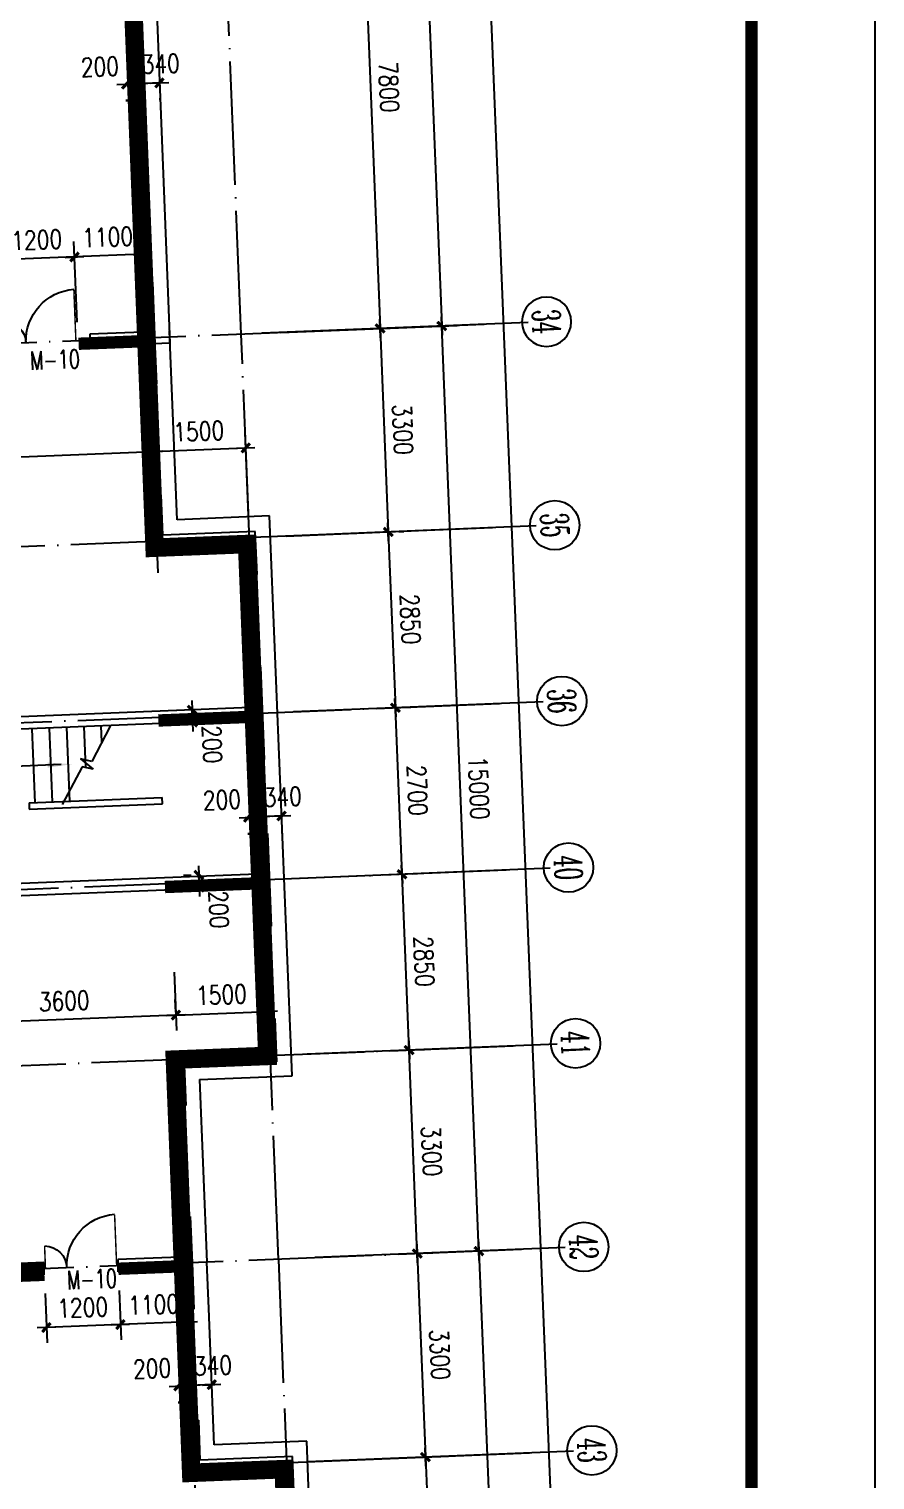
# Model space of a CAD drawing. Extents: x 634182 to 802382, y -1101880 to -864080.
# Drawn here: x 788672 to 802382, y -999052 to -975545 of the extents above; entities that cross this region are included whole.
import ezdxf
from ezdxf.enums import TextEntityAlignment as Align

# ---------------------------------------------------------------- set-up
doc = ezdxf.new("R2010")
doc.units = 0
doc.header["$LTSCALE"] = 1000
doc.header["$MEASUREMENT"] = 0
doc.linetypes.add('DOTE', pattern=[2.42, 2, -0.2, 0.02, -0.2])
doc.layers.get('0').update_dxf_attribs({"linetype": 'CONTINUOUS'})
doc.layers.get('DEFPOINTS').update_dxf_attribs({"linetype": 'CONTINUOUS'})
for name, color, linetype in [('AXIS', 3, 'CONTINUOUS'), ('AXIS_TEXT', 7, 'CONTINUOUS'), ('DIM', 3, 'CONTINUOUS'), ('DOTE', 1, 'DOTE'), ('PUB_DIM', 3, 'CONTINUOUS'), ('STAIR', 2, 'CONTINUOUS'), ('WALL', 191, 'CONTINUOUS'), ('WINDOW', 2, 'CONTINUOUS'), ('剪力墙', 131, 'CONTINUOUS')]:
    doc.layers.add(name, color=color, linetype=linetype)
doc.styles.add('COMPLEX', font='COMPLEX')
doc.styles.add('DIM_FONT', font='simplex.shx', dxfattribs={"width": 0.8})
doc.styles.add('Z', font='romans', dxfattribs={"width": 0.8, "bigfont": 'z'})
doc.dimstyles.new('DIMN', dxfattribs={"dimtxt": 300, "dimasz": 1, "dimexe": 250, "dimexo": 300, "dimgap": 150, "dimtad": 1, "dimdec": 0, "dimzin": 0, "dimdsep": 46, "dimtxsty": 'DIM_FONT', "dimblk": '_DIMX', "dimblk1": '_DIMX', "dimblk2": '_DIMX', "dimcen": 2.5, "dimclrt": 7, "dimadec": 0, "dimazin": 0, "dimtfac": 1, "dimtdec": 0, "dimtix": 1, "dimtmove": 2, "dimatfit": 3, "dimldrblk": '_DIMX', "dimfxl": 0, "dimtolj": 1, "dimtzin": 0, "dimarcsym": 0})

# ---------------------------------------------------------------- blocks, each defined once
blk = doc.blocks.new('_A2AKO')
at = {"const_width": 0.02}
for points in [[(-0.481, -0.001), (-0.481, -0.308)], [(0.481, 0.001), (0.481, -0.691)]]:
    blk.add_lwpolyline(points, dxfattribs=at)
for centre, radius, start, end in [((-0.501, -0.003), 0.307, 274.2492, 0.2101), ((0.505, 0.002), 0.699, 180.2762, 268.0603)]:
    blk.add_arc(centre, radius, start, end)
blk = doc.blocks.new('_ARROW')
blk.add_solid([(0, 0), (-1, 0.1), (-1, -0.1)])
blk = doc.blocks.new('_DIMX')
blk.add_line((-150, 0), (150, 0))
at = {"const_width": 50}
blk.add_lwpolyline([(-70, -70), (70, 70)], dxfattribs=at)
blk = doc.blocks.new('*D275')
at = {"color": 0, "linetype": 'ByBlock'}
for p, q in [((791025, -990827), (791063, -991770)), ((787438, -991210), (787466, -991914)), ((791052, -991520), (787457, -991664))]:
    blk.add_line(p, q, dxfattribs=at)
at = {"layer": 'DEFPOINTS', "color": 0, "linetype": 'ByBlock'}
for p in [(791013, -990527), (787425, -990910), (787456, -991664)]:
    blk.add_point(p, dxfattribs=at)
at = {"color": 0, "linetype": 'ByBlock'}
for p, rotation in [((791053, -991520), 2.29999999999996), ((787456, -991664), 182.3)]:
    blk.add_blockref('_DIMX', p, dxfattribs=dict(at, rotation=rotation))
at = {"color": 7, "linetype": 'ByBlock', "insert": (789242, -991292), "char_height": 300, "attachment_point": 5, "rotation": 2.3, "style": 'DIM_FONT'}
blk.add_mtext('\\A1;3600', dxfattribs=at)
blk = doc.blocks.new('*D295')
at = {"color": 0, "linetype": 'ByBlock'}
for p, q in [((791359, -999135), (791390, -999911)), ((787801, -1000259), (787773, -999555)), ((791379, -999661), (787784, -999805))]:
    blk.add_line(p, q, dxfattribs=at)
at = {"layer": 'DEFPOINTS', "color": 0, "linetype": 'ByBlock'}
for p in [(791347, -998835), (787783, -999805), (787813, -1000559)]:
    blk.add_point(p, dxfattribs=at)
at = {"color": 0, "linetype": 'ByBlock'}
for p, rotation in [((787783, -999805), 182.3), ((791380, -999661), 2.30000000000004)]:
    blk.add_blockref('_DIMX', p, dxfattribs=dict(at, rotation=rotation))
at = {"color": 7, "linetype": 'ByBlock', "insert": (789569, -999433), "char_height": 300, "attachment_point": 5, "rotation": 2.3, "style": 'DIM_FONT'}
blk.add_mtext('\\A1;3600', dxfattribs=at)
blk = doc.blocks.new('*D355')
at = {"color": 0, "linetype": 'ByBlock'}
for p, q in [((790131, -995982), (790163, -996784)), ((791226, -995838), (791263, -996740)), ((791252, -996490), (790154, -996534))]:
    blk.add_line(p, q, dxfattribs=at)
at = {"layer": 'DEFPOINTS', "color": 0, "linetype": 'ByBlock'}
for p in [(791214, -995538), (790119, -995682), (790153, -996534)]:
    blk.add_point(p, dxfattribs=at)
at = {"color": 0, "linetype": 'ByBlock'}
for p, rotation in [((790153, -996534), 182.3), ((791252, -996490), 2.30000000000004)]:
    blk.add_blockref('_DIMX', p, dxfattribs=dict(at, rotation=rotation))
at = {"color": 7, "linetype": 'ByBlock', "insert": (790691, -996212), "char_height": 300, "attachment_point": 5, "rotation": 2.3, "style": 'DIM_FONT'}
blk.add_mtext('\\A1;1100', dxfattribs=at)
blk = doc.blocks.new('*D356')
at = {"color": 0, "linetype": 'ByBlock'}
for p, q in [((790131, -995982), (790163, -996784)), ((788932, -996030), (788964, -996832)), ((790152, -996534), (788955, -996582))]:
    blk.add_line(p, q, dxfattribs=at)
at = {"layer": 'DEFPOINTS', "color": 0, "linetype": 'ByBlock'}
for p in [(788920, -995730), (790119, -995682), (788954, -996582)]:
    blk.add_point(p, dxfattribs=at)
at = {"color": 0, "linetype": 'ByBlock'}
for p, rotation in [((788954, -996582), 182.3), ((790153, -996534), 2.30000000000004)]:
    blk.add_blockref('_DIMX', p, dxfattribs=dict(at, rotation=rotation))
at = {"color": 7, "linetype": 'ByBlock', "insert": (789542, -996259), "char_height": 300, "attachment_point": 5, "rotation": 2.3, "style": 'DIM_FONT'}
blk.add_mtext('\\A1;1200', dxfattribs=at)
blk = doc.blocks.new('*D365')
at = {"color": 0, "linetype": 'ByBlock'}
for p, q in [((789451, -980296), (789399, -978988)), ((790550, -980252), (790498, -978944)), ((790507, -979194), (789410, -979238))]:
    blk.add_line(p, q, dxfattribs=at)
at = {"layer": 'DEFPOINTS', "color": 0, "linetype": 'ByBlock'}
for p in [(789409, -979238), (789463, -980596), (790562, -980552)]:
    blk.add_point(p, dxfattribs=at)
at = {"color": 0, "linetype": 'ByBlock'}
for p, rotation in [((789409, -979238), 182.3), ((790508, -979194), 2.30000000000004)]:
    blk.add_blockref('_DIMX', p, dxfattribs=dict(at, rotation=rotation))
at = {"color": 7, "linetype": 'ByBlock', "insert": (789946, -978916), "char_height": 300, "attachment_point": 5, "rotation": 2.3, "style": 'DIM_FONT'}
blk.add_mtext('\\A1;1100', dxfattribs=at)
blk = doc.blocks.new('*D366')
at = {"color": 0, "linetype": 'ByBlock'}
for p, q in [((788252, -980344), (788200, -979036)), ((789451, -980296), (789399, -978988)), ((789408, -979238), (788211, -979286))]:
    blk.add_line(p, q, dxfattribs=at)
at = {"layer": 'DEFPOINTS', "color": 0, "linetype": 'ByBlock'}
for p in [(788210, -979286), (788264, -980644), (789463, -980596)]:
    blk.add_point(p, dxfattribs=at)
at = {"color": 0, "linetype": 'ByBlock'}
for p, rotation in [((788210, -979286), 182.3), ((789409, -979238), 2.30000000000004)]:
    blk.add_blockref('_DIMX', p, dxfattribs=dict(at, rotation=rotation))
at = {"color": 7, "linetype": 'ByBlock', "insert": (788797, -978962), "char_height": 300, "attachment_point": 5, "rotation": 2.3, "style": 'DIM_FONT'}
blk.add_mtext('\\A1;1200', dxfattribs=at)
blk = doc.blocks.new('*D385')
at = {"color": 0, "linetype": 'ByBlock'}
for p, q in [((792224, -988316), (792223, -988316)), ((792425, -988308), (792225, -988316)), ((792425, -988308), (792225, -988316)), ((792426, -988308), (792427, -988308)), ((792236, -988598), (792235, -988566)), ((792436, -988590), (792435, -988558))]:
    blk.add_line(p, q, dxfattribs=at)
at = {"layer": 'DEFPOINTS', "color": 0, "linetype": 'ByBlock'}
for p in [(792224, -988298), (792225, -988316), (792424, -988290)]:
    blk.add_point(p, dxfattribs=at)
at = {"color": 0, "linetype": 'ByBlock'}
for p, rotation in [((792225, -988316), 2.30000000000001), ((792425, -988308), 182.3)]:
    blk.add_blockref('_DIMX', p, dxfattribs=dict(at, rotation=rotation))
at = {"color": 7, "linetype": 'ByBlock', "insert": (791798, -988033), "char_height": 300, "attachment_point": 5, "rotation": 2.3, "style": 'DIM_FONT'}
blk.add_mtext('\\A1;200', dxfattribs=at)
blk = doc.blocks.new('*D386')
at = {"color": 0, "linetype": 'ByBlock'}
for p, q in [((792764, -988294), (792426, -988308)), ((792436, -988590), (792435, -988558)), ((792776, -988576), (792775, -988544))]:
    blk.add_line(p, q, dxfattribs=at)
at = {"layer": 'DEFPOINTS', "color": 0, "linetype": 'ByBlock'}
for p in [(792424, -988290), (792425, -988308), (792764, -988276)]:
    blk.add_point(p, dxfattribs=at)
at = {"color": 0, "linetype": 'ByBlock'}
for p, rotation in [((792425, -988308), 182.3), ((792765, -988294), 2.30000000000004)]:
    blk.add_blockref('_DIMX', p, dxfattribs=dict(at, rotation=rotation))
at = {"color": 7, "linetype": 'ByBlock', "insert": (792784, -987985), "char_height": 300, "attachment_point": 5, "rotation": 2.3, "style": 'DIM_FONT'}
blk.add_mtext('\\A1;340', dxfattribs=at)
blk = doc.blocks.new('*D389')
at = {"color": 0, "linetype": 'ByBlock'}
for p, q in [((791093, -997530), (791092, -997530)), ((791294, -997522), (791094, -997530)), ((791294, -997522), (791094, -997530)), ((791295, -997522), (791296, -997522)), ((791105, -997812), (791104, -997780)), ((791305, -997804), (791304, -997772))]:
    blk.add_line(p, q, dxfattribs=at)
at = {"layer": 'DEFPOINTS', "color": 0, "linetype": 'ByBlock'}
for p in [(791093, -997512), (791094, -997530), (791293, -997504)]:
    blk.add_point(p, dxfattribs=at)
at = {"color": 0, "linetype": 'ByBlock'}
for p, rotation in [((791294, -997522), 182.3), ((791094, -997530), 2.30000000000001)]:
    blk.add_blockref('_DIMX', p, dxfattribs=dict(at, rotation=rotation))
at = {"color": 7, "linetype": 'ByBlock', "insert": (790667, -997247), "char_height": 300, "attachment_point": 5, "rotation": 2.3, "style": 'DIM_FONT'}
blk.add_mtext('\\A1;200', dxfattribs=at)
blk = doc.blocks.new('*D390')
at = {"color": 0, "linetype": 'ByBlock'}
for p, q in [((791632, -997508), (791295, -997522)), ((791305, -997804), (791304, -997772)), ((791645, -997790), (791643, -997758))]:
    blk.add_line(p, q, dxfattribs=at)
at = {"layer": 'DEFPOINTS', "color": 0, "linetype": 'ByBlock'}
for p in [(791293, -997504), (791294, -997522), (791633, -997490)]:
    blk.add_point(p, dxfattribs=at)
at = {"color": 0, "linetype": 'ByBlock'}
for p, rotation in [((791294, -997522), 182.3), ((791633, -997508), 2.30000000000004)]:
    blk.add_blockref('_DIMX', p, dxfattribs=dict(at, rotation=rotation))
at = {"color": 7, "linetype": 'ByBlock', "insert": (791653, -997199), "char_height": 300, "attachment_point": 5, "rotation": 2.3, "style": 'DIM_FONT'}
blk.add_mtext('\\A1;340', dxfattribs=at)
blk = doc.blocks.new('*D391')
at = {"color": 0, "linetype": 'ByBlock'}
for p, q in [((790246, -976439), (790245, -976439)), ((790447, -976431), (790247, -976439)), ((790447, -976431), (790247, -976439)), ((790448, -976431), (790449, -976431)), ((790258, -976721), (790257, -976689)), ((790458, -976713), (790457, -976681))]:
    blk.add_line(p, q, dxfattribs=at)
at = {"layer": 'DEFPOINTS', "color": 0, "linetype": 'ByBlock'}
for p in [(790246, -976421), (790247, -976439), (790446, -976413)]:
    blk.add_point(p, dxfattribs=at)
at = {"color": 0, "linetype": 'ByBlock'}
for p, rotation in [((790247, -976439), 2.30000000000001), ((790447, -976431), 182.3)]:
    blk.add_blockref('_DIMX', p, dxfattribs=dict(at, rotation=rotation))
at = {"color": 7, "linetype": 'ByBlock', "insert": (789820, -976156), "char_height": 300, "attachment_point": 5, "rotation": 2.3, "style": 'DIM_FONT'}
blk.add_mtext('\\A1;200', dxfattribs=at)
blk = doc.blocks.new('*D392')
at = {"color": 0, "linetype": 'ByBlock'}
for p, q in [((790785, -976418), (790448, -976431)), ((790458, -976713), (790457, -976681)), ((790798, -976700), (790796, -976667))]:
    blk.add_line(p, q, dxfattribs=at)
at = {"layer": 'DEFPOINTS', "color": 0, "linetype": 'ByBlock'}
for p in [(790446, -976413), (790447, -976431), (790786, -976400)]:
    blk.add_point(p, dxfattribs=at)
at = {"color": 0, "linetype": 'ByBlock'}
for p, rotation in [((790447, -976431), 182.3), ((790786, -976418), 2.30000000000004)]:
    blk.add_blockref('_DIMX', p, dxfattribs=dict(at, rotation=rotation))
at = {"color": 7, "linetype": 'ByBlock', "insert": (790806, -976109), "char_height": 300, "attachment_point": 5, "rotation": 2.3, "style": 'DIM_FONT'}
blk.add_mtext('\\A1;340', dxfattribs=at)
blk = doc.blocks.new('*D448')
at = {"color": 0, "linetype": 'ByBlock'}
for p, q in [((791191, -986582), (791067, -986586)), ((791317, -986575), (791317, -986574)), ((791325, -986776), (791317, -986576)), ((791325, -986776), (791317, -986576)), ((791199, -986781), (791075, -986786)), ((791325, -986777), (791325, -986778))]:
    blk.add_line(p, q, dxfattribs=at)
at = {"layer": 'DEFPOINTS', "color": 0, "linetype": 'ByBlock'}
for p in [(791317, -986576), (791491, -986569), (791499, -986769)]:
    blk.add_point(p, dxfattribs=at)
at = {"color": 0, "linetype": 'ByBlock'}
for p, rotation in [((791317, -986576), 272.3000000000001), ((791325, -986776), 92.3000000000001)]:
    blk.add_blockref('_DIMX', p, dxfattribs=dict(at, rotation=rotation))
at = {"color": 7, "linetype": 'ByBlock', "insert": (791640, -987134), "char_height": 300, "attachment_point": 5, "rotation": 272.3, "style": 'DIM_FONT'}
blk.add_mtext('\\A1;200', dxfattribs=at)
blk = doc.blocks.new('*D449')
at = {"color": 0, "linetype": 'ByBlock'}
for p, q in [((791299, -989257), (791175, -989261)), ((791425, -989250), (791425, -989249)), ((791433, -989451), (791425, -989251)), ((791433, -989451), (791425, -989251)), ((791307, -989456), (791183, -989461)), ((791433, -989452), (791433, -989453))]:
    blk.add_line(p, q, dxfattribs=at)
at = {"layer": 'DEFPOINTS', "color": 0, "linetype": 'ByBlock'}
for p in [(791425, -989251), (791598, -989244), (791606, -989444)]:
    blk.add_point(p, dxfattribs=at)
at = {"color": 0, "linetype": 'ByBlock'}
for p, rotation in [((791425, -989251), 272.3000000000001), ((791433, -989451), 92.3000000000001)]:
    blk.add_blockref('_DIMX', p, dxfattribs=dict(at, rotation=rotation))
at = {"color": 7, "linetype": 'ByBlock', "insert": (791747, -989809), "char_height": 300, "attachment_point": 5, "rotation": 272.3, "style": 'DIM_FONT'}
blk.add_mtext('\\A1;200', dxfattribs=at)
blk = doc.blocks.new('*D1637')
at = {"color": 0, "linetype": 'ByBlock'}
for p, q in [((795963, -995343), (795361, -980357)), ((795661, -980344), (795611, -980346)), ((796263, -995332), (796213, -995334))]:
    blk.add_line(p, q, dxfattribs=at)
at = {"layer": 'DEFPOINTS', "color": 0, "linetype": 'ByBlock'}
for p in [(795361, -980356, 285), (795361, -980356, 285), (795963, -995344, 285)]:
    blk.add_point(p, dxfattribs=at)
at = {"color": 0, "linetype": 'ByBlock'}
for p, rotation in [((795361, -980356), 92.2999999999996), ((795963, -995344), 272.2999999999996)]:
    blk.add_blockref('_DIMX', p, dxfattribs=dict(at, rotation=rotation))
at = {"color": 7, "linetype": 'ByBlock', "insert": (795962, -987838), "char_height": 300, "attachment_point": 5, "rotation": 272.3, "style": 'DIM_FONT'}
blk.add_mtext('\\A1;15000', dxfattribs=at)
blk = doc.blocks.new('*D1638')
at = {"color": 0, "linetype": 'ByBlock'}
for p, q in [((794831, -992085), (794717, -989240)), ((794885, -989232), (794967, -989229)), ((795000, -992080), (795081, -992076))]:
    blk.add_line(p, q, dxfattribs=at)
at = {"layer": 'DEFPOINTS', "color": 0, "linetype": 'ByBlock'}
for p in [(794586, -989244, 285), (794717, -989239, 285), (794700, -992092, 285)]:
    blk.add_point(p, dxfattribs=at)
at = {"color": 0, "linetype": 'ByBlock'}
for p, rotation in [((794717, -989239), 92.30000469845085), ((794831, -992086), 272.3000046984508)]:
    blk.add_blockref('_DIMX', p, dxfattribs=dict(at, rotation=rotation))
at = {"color": 7, "linetype": 'ByBlock', "insert": (795074, -990651), "char_height": 300, "attachment_point": 5, "rotation": 272.3, "style": 'DIM_FONT'}
blk.add_mtext('\\A1;2850', dxfattribs=at)
blk = doc.blocks.new('*D1639')
at = {"color": 0, "linetype": 'ByBlock'}
for p, q in [((794717, -989238), (794609, -986542)), ((794777, -986534), (794858, -986531)), ((794885, -989232), (794967, -989229))]:
    blk.add_line(p, q, dxfattribs=at)
at = {"layer": 'DEFPOINTS', "color": 0, "linetype": 'ByBlock'}
for p in [(794477, -986546, 285), (794609, -986541, 285), (794586, -989244, 285)]:
    blk.add_point(p, dxfattribs=at)
at = {"color": 0, "linetype": 'ByBlock'}
for p, rotation in [((794609, -986541), 92.29999999999971), ((794717, -989239), 272.2999999999997)]:
    blk.add_blockref('_DIMX', p, dxfattribs=dict(at, rotation=rotation))
at = {"color": 7, "linetype": 'ByBlock', "insert": (794963, -987878), "char_height": 300, "attachment_point": 5, "rotation": 272.3, "style": 'DIM_FONT'}
blk.add_mtext('\\A1;2700', dxfattribs=at)
blk = doc.blocks.new('*D1642')
at = {"color": 0, "linetype": 'ByBlock'}
for p, q in [((794964, -995383), (794831, -992088)), ((795000, -992080), (795081, -992076)), ((795132, -995377), (795214, -995374))]:
    blk.add_line(p, q, dxfattribs=at)
at = {"layer": 'DEFPOINTS', "color": 0, "linetype": 'ByBlock'}
for p in [(794700, -992092, 285), (794831, -992087, 285), (794832, -995389, 285)]:
    blk.add_point(p, dxfattribs=at)
at = {"color": 0, "linetype": 'ByBlock'}
for p, rotation in [((794831, -992087), 92.30000000000045), ((794964, -995384), 272.3000000000005)]:
    blk.add_blockref('_DIMX', p, dxfattribs=dict(at, rotation=rotation))
at = {"color": 7, "linetype": 'ByBlock', "insert": (795197, -993723), "char_height": 300, "attachment_point": 5, "rotation": 272.3, "style": 'DIM_FONT'}
blk.add_mtext('\\A1;3300', dxfattribs=at)
blk = doc.blocks.new('*D1653')
at = {"color": 0, "linetype": 'ByBlock'}
for p, q in [((795963, -995345), (796637, -1012129)), ((796263, -995332), (796213, -995334)), ((796937, -1012118), (796887, -1012120))]:
    blk.add_line(p, q, dxfattribs=at)
at = {"layer": 'DEFPOINTS', "color": 0, "linetype": 'ByBlock'}
for p in [(795963, -995344, 285), (796637, -1012130, 285), (796637, -1012130, 285)]:
    blk.add_point(p, dxfattribs=at)
at = {"color": 0, "linetype": 'ByBlock'}
for p, rotation in [((795963, -995344), 92.3), ((796637, -1012130), 272.3)]:
    blk.add_blockref('_DIMX', p, dxfattribs=dict(at, rotation=rotation))
at = {"color": 7, "linetype": 'ByBlock', "insert": (796600, -1003725), "char_height": 300, "attachment_point": 5, "rotation": 272.3, "style": 'DIM_FONT'}
blk.add_mtext('\\A1;16800', dxfattribs=at)
blk = doc.blocks.new('_AXISO')
blk.add_circle((0, 0), 0.5)
at = {"layer": 'AXIS_TEXT', "style": 'COMPLEX', "width": 1.041667}
blk.add_attdef('A', text='', height=0.56, dxfattribs=at).set_placement((-0.25, -0.28), (0.25, -0.28), align=Align.FIT)

msp = doc.modelspace()

# ---------------------------------------------------------------- linework, layer by layer
at = {"ltscale": 1500}
msp.add_lwpolyline([(634181.846, -864080.129), (802381.846, -864080.129), (802381.846, -1101880.129), (634181.846, -1101880.129)], close=True, dxfattribs=at)
at = {"ltscale": 1500, "const_width": 200}
msp.add_lwpolyline([(636181.846, -869080.129), (636181.846, -1099880.129), (800381.846, -1099880.129), (800381.846, -869080.129)], close=True, dxfattribs=at)
at = {"layer": 'AXIS'}
for p, q in [((796759.899, -980299.635), (792452.236, -980472.648)), ((796892.5, -983596.08), (792841.621, -983758.78)), ((797006.91, -986444.654), (792956.031, -986607.354)), ((797115.266, -989142.479), (793064.387, -989305.179)), ((797229.641, -991990.152), (793178.762, -992152.852)), ((797362.058, -995287.519), (793311.179, -995450.22)), ((797494.309, -998584.846), (793186.646, -998757.86))]:
    msp.add_line(p, q, dxfattribs=at)
at = {"layer": 'DOTE'}
for p, q in [((792111.057, -980489.706), (791184.013, -957408.316)), ((790612.266, -980549.904), (790299.238, -972756.188)), ((790507.199, -977933.985), (790612.266, -980549.904))]:
    msp.add_line(p, q, dxfattribs=at)
at = {"layer": 'DOTE', "linetype": 'DOTE'}
for p, q in [((796050.622, -980331.479), (776523.624, -981115.748)), ((792713.045, -995477.6), (792111.068, -980489.699)), ((790612.276, -980549.882), (790744.711, -983847.215)), ((796183.066, -983628.782), (776656.07, -984413.077)), ((796297.443, -986476.505), (784264.404, -986959.802)), ((796405.798, -989174.33), (784372.76, -989657.627)), ((796520.173, -992022.005), (776993.176, -992806.28)), ((791214.253, -995537.8), (791081.818, -992240.467)), ((796652.608, -995319.347), (777125.611, -996103.622)), ((791214.246, -995537.772), (791346.682, -998835.121)), ((792713.038, -995477.574), (793399.985, -1012581.065)), ((796785.024, -998616.69), (791346.681, -998835.117))]:
    msp.add_line(p, q, dxfattribs=at)
at = {"layer": 'PUB_DIM'}
for p, q in [((792841.584, -983758.782), (794867.024, -983677.431)), ((793443.612, -998747.187), (795469.051, -998665.837))]:
    msp.add_line(p, q, dxfattribs=at)
msp.add_lwpolyline([(789194.859, -987462.325), (788437.321, -987492.751)], dxfattribs=at)
at = {"layer": 'STAIR'}
for p, q in [((789987.633, -986841.218), (789689.278, -987409.501)), ((789531.012, -987495.826), (789210.461, -988106.386)), ((789689.278, -987409.501), (789506.665, -987370.1)), ((789506.665, -987370.1), (789713.625, -987535.228)), ((789713.625, -987535.228), (789531.012, -987495.826))]:
    msp.add_line(p, q, dxfattribs=at)
at = {"layer": 'WALL'}
for p, q in [((790652.609, -973082.272), (790956.006, -980636.214)), ((790508.333, -980453.997), (790255.503, -974159.077)), ((790476.228, -979654.641), (790676.066, -979646.615)), ((790716.199, -980645.819), (790676.066, -979646.615)), ((790508.333, -980453.997), (789659.018, -980488.109)), ((789659.018, -980488.109), (789667.046, -980687.984)), ((790742.297, -981295.327), (790708.187, -980446.055)), ((791070.794, -983493.906), (790947.993, -980436.423)), ((790956.006, -980636.214), (789667.046, -980687.984)), ((790648.807, -983951.214), (790516.372, -980653.877)), ((790542.458, -981303.353), (790742.297, -981295.327)), ((790742.297, -981295.327), (790542.458, -981303.353)), ((790814.534, -983093.877), (790614.695, -983101.903)), ((790840.619, -983743.345), (790814.534, -983093.877)), ((792569.586, -983433.707), (791070.794, -983493.906)), ((792933.984, -992506.415), (792569.586, -983433.707)), ((792339.411, -983683.146), (790840.619, -983743.345)), ((792367.502, -984382.546), (792339.411, -983683.146)), ((792147.599, -983891.016), (790648.807, -983951.214)), ((792253.948, -986538.883), (792147.599, -983891.016)), ((792167.663, -984390.572), (792367.502, -984382.546)), ((792227.864, -985889.446), (792427.703, -985881.42)), ((792487.899, -987380.176), (792427.703, -985881.42)), ((792253.948, -986538.883), (785859.104, -986795.727)), ((792261.974, -986738.722), (787116.123, -986945.401)), ((792261.974, -986738.722), (792362.304, -989236.708)), ((792288.06, -987388.202), (792487.899, -987380.176)), ((788672.523, -988083.788), (790830.782, -987997.103)), ((790834.796, -988097.023), (790830.782, -987997.103)), ((788672.523, -988083.788), (788676.536, -988183.707)), ((788676.536, -988183.707), (790834.796, -988097.023)), ((792336.218, -988587.236), (792536.057, -988579.209)), ((792536.057, -988579.209), (792596.235, -990077.497)), ((792362.304, -989236.708), (787466.251, -989433.354)), ((792370.33, -989436.547), (785975.486, -989693.39)), ((792370.33, -989436.547), (792476.68, -992084.422)), ((792396.396, -990085.524), (792596.235, -990077.497)), ((792456.616, -991584.866), (792656.454, -991576.839)), ((792656.454, -991576.839), (792684.545, -992276.239)), ((792476.68, -992084.422), (790977.888, -992144.619)), ((791110.323, -995441.956), (790977.888, -992144.619)), ((792684.545, -992276.239), (791185.754, -992336.436)), ((791185.754, -992336.436), (791211.839, -992985.903)), ((791435.225, -992566.61), (792933.984, -992506.415)), ((791435.225, -992566.61), (791553.97, -995524.201)), ((791211.839, -992985.903), (791012, -992993.93)), ((791084.237, -994792.48), (791284.076, -994784.453)), ((791284.076, -994784.453), (791084.237, -994792.48)), ((791284.076, -994784.453), (791314.163, -995533.83)), ((788912.084, -995530.246), (784115.951, -995722.879)), ((788920.109, -995730.043), (788912.084, -995530.246)), ((791110.323, -995441.956), (790111.117, -995482.088)), ((790119.142, -995681.884), (790111.117, -995482.088)), ((790111.129, -995482.088), (790119.153, -995681.884)), ((791314.163, -995533.83), (791344.262, -996283.227)), ((791584.069, -996273.597), (791553.97, -995524.198)), ((788920.109, -995730.043), (784123.976, -995922.675)), ((791118.336, -995641.753), (790119.142, -995681.884)), ((791118.336, -995641.753), (791144.423, -996291.253)), ((791344.262, -996283.227), (791144.423, -996291.253)), ((791144.423, -996291.258), (791344.262, -996283.231)), ((791144.423, -996291.258), (791250.772, -998939.118)), ((791672.76, -998481.815), (791584.069, -996273.597)), ((791416.499, -998081.776), (791216.66, -998089.803)), ((791416.499, -998081.776), (791442.585, -998731.253)), ((793172.172, -998421.592), (791672.76, -998481.815)), ((793739.915, -1012590.227), (793172.172, -998421.592)), ((792941.376, -998671.055), (791442.585, -998731.253)), ((792969.489, -999370.991), (792941.376, -998671.055)), ((792749.564, -998878.92), (791250.772, -998939.118)), ((792769.653, -999379.017), (792749.564, -998878.92))]:
    msp.add_line(p, q, dxfattribs=at)
at = {"layer": 'WINDOW'}
for p, q in [((789853.835, -987096.065), (789843.382, -986835.794)), ((788772.442, -988079.775), (788724.284, -986880.742)), ((789052.216, -988068.538), (789004.058, -986869.505)), ((789331.991, -988057.301), (789283.833, -986858.268)), ((789590.178, -987508.592), (789563.607, -986847.031))]:
    msp.add_line(p, q, dxfattribs=at)
at = {"layer": '剪力墙'}
for points, const_width in [([(789778.846, -960467.16), (789948.787, -964762.938), (791447.611, -964703.689), (791763.845, -972697.395), (790265.02, -972756.733), (790707.74, -983947.933), (792206.568, -983888.651), (792534.662, -992182.154), (791035.836, -992241.481), (791300.677, -998936.21), (792799.499, -998876.917), (793329.185, -1012266.444), (786234.734, -1012547.098)], 300), ([(790575.319, -980600.552), (789476.178, -980644.033)], 200), ([(792317.251, -986686.48), (790768.46, -986747.722)], 200), ([(792274.093, -989390.271), (790875.188, -989445.639)], 200), ([(788920.006, -995677.834), (778528.134, -996088.944)], 300), ([(791018.367, -995594.758), (790119.071, -995630.329)], 200)]:
    msp.add_lwpolyline(points, dxfattribs=dict(at, const_width=const_width))

# ---------------------------------------------------------------- block references
at = {"layer": 'AXIS'}
ref = msp.add_blockref('_AXISO', (797059.667, -980287.631), dxfattribs=dict(at, xscale=-800, yscale=800, zscale=800, rotation=272.3000000000001))
ref.add_attrib('A', '34', dxfattribs={"layer": 'AXIS_TEXT', "height": 448, "rotation": 272.3, "style": 'COMPLEX', "width": 0.535714}).set_placement((796827.821, -980096.782), (796843.874, -980496.459), align=Align.FIT)
ref = msp.add_blockref('_AXISO', (797192.267, -983584.077), dxfattribs=dict(at, xscale=800, yscale=800, zscale=800, rotation=272.3000000000001))
ref.add_attrib('A', '35', dxfattribs={"layer": 'AXIS_TEXT', "height": 448, "rotation": 272.3, "style": 'COMPLEX', "width": 0.568182}).set_placement((796960.422, -983393.227), (796976.474, -983792.905), align=Align.FIT)
ref = msp.add_blockref('_AXISO', (797306.678, -986432.651), dxfattribs=dict(at, xscale=800, yscale=800, zscale=800, rotation=272.3000000000001))
ref.add_attrib('A', '36', dxfattribs={"layer": 'AXIS_TEXT', "height": 448, "rotation": 272.3, "style": 'COMPLEX', "width": 0.568182}).set_placement((797074.832, -986241.801), (797090.885, -986641.479), align=Align.FIT)
ref = msp.add_blockref('_AXISO', (797415.034, -989130.475), dxfattribs=dict(at, xscale=800, yscale=800, zscale=800, rotation=272.3000000000001))
ref.add_attrib('A', '40', dxfattribs={"layer": 'AXIS_TEXT', "height": 448, "rotation": 272.3, "style": 'COMPLEX', "width": 0.535714}).set_placement((797183.188, -988939.626), (797199.241, -989339.304), align=Align.FIT)
ref = msp.add_blockref('_AXISO', (797529.407, -991978.149), dxfattribs=dict(at, xscale=800, yscale=800, zscale=800, rotation=272.3000000000001))
ref.add_attrib('A', '41', dxfattribs={"layer": 'AXIS_TEXT', "height": 448, "rotation": 272.3, "style": 'COMPLEX', "width": 0.625}).set_placement((797297.561, -991787.3), (797313.614, -992186.977), align=Align.FIT)
ref = msp.add_blockref('_AXISO', (797661.677, -995276.37), dxfattribs=dict(at, xscale=800, yscale=800, zscale=800, rotation=272.3000000000001))
ref.add_attrib('A', '42', dxfattribs={"layer": 'AXIS_TEXT', "height": 448, "rotation": 272.3, "style": 'COMPLEX', "width": 0.535714}).set_placement((797429.831, -995085.52), (797445.884, -995485.198), align=Align.FIT)
ref = msp.add_blockref('_AXISO', (797794.077, -998572.843), dxfattribs=dict(at, xscale=800, yscale=800, zscale=800, rotation=272.3000000000001))
ref.add_attrib('A', '43', dxfattribs={"layer": 'AXIS_TEXT', "height": 448, "rotation": 272.3, "style": 'COMPLEX', "width": 0.535714}).set_placement((797562.231, -998381.993), (797578.284, -998781.671), align=Align.FIT)
at = {"layer": 'PUB_DIM', "xscale": -400, "yscale": 400, "zscale": 400, "rotation": 182.3}
msp.add_blockref('_ARROW', (789372.53, -987455.189), dxfattribs=at)
at = {"layer": 'WINDOW', "zscale": 1200}
for p, xscale, yscale, rotation in [((788855.064, -980620.498), 1200, -1200, 2.30000000000001), ((789515.613, -995606.065), -1200, 1200, 182.3)]:
    msp.add_blockref('_A2AKO', p, dxfattribs=dict(at, xscale=xscale, yscale=yscale, rotation=rotation))

# ---------------------------------------------------------------- texts
at = {"layer": 'DIM', "style": 'Z', "width": 0.7}
for p in [(788694.171, -981069.123), (789292.47, -995965.484)]:
    msp.add_text('M-10', height=300, rotation=2.3, dxfattribs=at).set_placement(p)

# ---------------------------------------------------------------- dimensions: what is measured, and where the dimension line sits
at = {"layer": 'AXIS'}
msp.add_aligned_dim(p1=(791645.58, -960388.828, 284.642), p2=(792452.23, -980472.647, 284.642), distance=2911.137, dimstyle='DIMN', dxfattribs=at).render()
for base, p1, p2, angle in [((794361.787, -980394.951, 284.642), (792139.162, -972677.932, 284.642), (792452.19, -980471.648, 284.642), 272.3), ((790685.222, -982391.286), (785676.208, -984758.723), (790618.066, -980719.229, -409.083), 2.3), ((792184.025, -982331.088), (790776.099, -984653.857), (792266.876, -984393.884), 2.3), ((792551.657, -991459.676), (791063.034, -991773.054), (792561.825, -991712.856), 2.3)]:
    msp.add_linear_dim(base=base, p1=p1, p2=p2, angle=angle, dimstyle='DIMN', dxfattribs=at).render()
for base, p1, p2, angle, picture, middle in [((790246.769, -976439.333), (790445.891, -976413.444), (790246.052, -976421.47), 2.3, '*D391', (789820.14, -976156.226)), ((790446.608, -976431.306), (790785.617, -976399.799), (790445.891, -976413.444), 2.3, '*D392', (790805.911, -976108.586)), ((791317.183, -986576.453), (791499.004, -986769.311), (791490.977, -986569.472), 272.3, '*D448', (791639.809, -987133.782)), ((792424.823, -988307.706), (792763.832, -988276.199), (792424.106, -988289.844), 2.3, '*D386', (792784.126, -987984.986)), ((792224.984, -988315.733), (792424.106, -988289.844), (792224.267, -988297.87), 2.3, '*D385', (791798.355, -988032.626)), ((791424.622, -989251.455), (791606.443, -989444.313), (791598.417, -989244.475), 272.3, '*D449', (791747.249, -989808.785)), ((791093.853, -997529.87), (791292.974, -997503.982), (791093.135, -997512.008), 2.3, '*D389', (790667.224, -997246.764)), ((791293.692, -997521.844), (791632.7, -997490.337), (791292.974, -997503.982), 2.3, '*D390', (791652.995, -997199.124))]:
    dim = msp.add_linear_dim(base=base, p1=p1, p2=p2, angle=angle, dimstyle='DIMN', dxfattribs=at)
    dim.commit()
    dim.dimension.update_dxf_attribs({"geometry": picture, "text_midpoint": middle, "dimtype": 128})
for base, p1, p2, angle, picture, middle in [((788209.608, -979285.863), (789463.196, -980596.011), (788264.164, -980644.209), 2.3, '*D366', (788797.085, -978962.025)), ((789408.641, -979237.704), (790562.31, -980551.866), (789463.196, -980596.011), 2.3, '*D365', (789946.158, -978915.874)), ((787455.765, -991664.349), (791012.999, -990527.292), (787425.485, -990910.442), 182.3, '*D275', (789242.276, -991292.353)), ((790153.385, -996534.193), (791214.252, -995537.771), (790119.153, -995681.884), 2.3, '*D355', (790690.903, -996212.362)), ((788954.341, -996582.351), (790119.153, -995681.884), (788920.109, -995730.043), 2.3, '*D356', (789541.824, -996258.514)), ((787782.736, -999805.217), (791346.681, -998835.117), (787813.016, -1000559.123), 2.3, '*D295', (789569.25, -999433.221))]:
    dim = msp.add_linear_dim(base=base, p1=p1, p2=p2, angle=angle, dimstyle='DIMN', dxfattribs=at)
    dim.commit()
    dim.dimension.update_dxf_attribs({"geometry": picture, "text_midpoint": middle})
at = {"layer": 'PUB_DIM'}
msp.add_linear_dim(base=(797636.405, -1012090.024), p1=(789278.888, -902537.258, 284.642), p2=(793528.144, -1012255.028, 284.642), angle=272.3, dimstyle='DIMN', dxfattribs=at).render()
for p1, p2 in [((794230.414, -980401.206, 284.642), (794362.849, -983698.548, 284.642)), ((794362.849, -983698.548, 284.642), (794477.225, -986546.247, 284.642)), ((794832.385, -995389.103, 284.642), (794964.82, -998686.445, 284.642)), ((794964.82, -998686.445, 284.642), (795079.195, -1001534.149, 284.642))]:
    msp.add_aligned_dim(p1=p1, p2=p2, distance=131.529, dimstyle='DIMN', dxfattribs=at).render()
for p1, p2, distance, picture, middle in [((795963.009, -995343.711, 284.642), (795361.032, -980355.811, 284.642), 0, '*D1637', (795961.779, -987837.721)), ((794585.581, -989244.082, 284.642), (794477.225, -986546.258, 284.642), -131.529, '*D1639', (794962.584, -987877.852)), ((794699.955, -992091.742, 284.642), (794585.581, -989244.082, 284.642), -131.529, '*D1638', (795073.95, -990650.594)), ((794832.391, -995389.124, 284.642), (794699.956, -992091.783, 284.642), -131.529, '*D1642', (795197.355, -993723.135)), ((795963.002, -995343.694, 284.642), (796637.217, -1012130.16, 284.642), 0, '*D1653', (796599.868, -1003724.888))]:
    dim = msp.add_aligned_dim(p1=p1, p2=p2, distance=distance, dimstyle='DIMN', dxfattribs=at)
    dim.commit()
    dim.dimension.update_dxf_attribs({"geometry": picture, "text_midpoint": middle})

doc.saveas('drawing.dxf')
